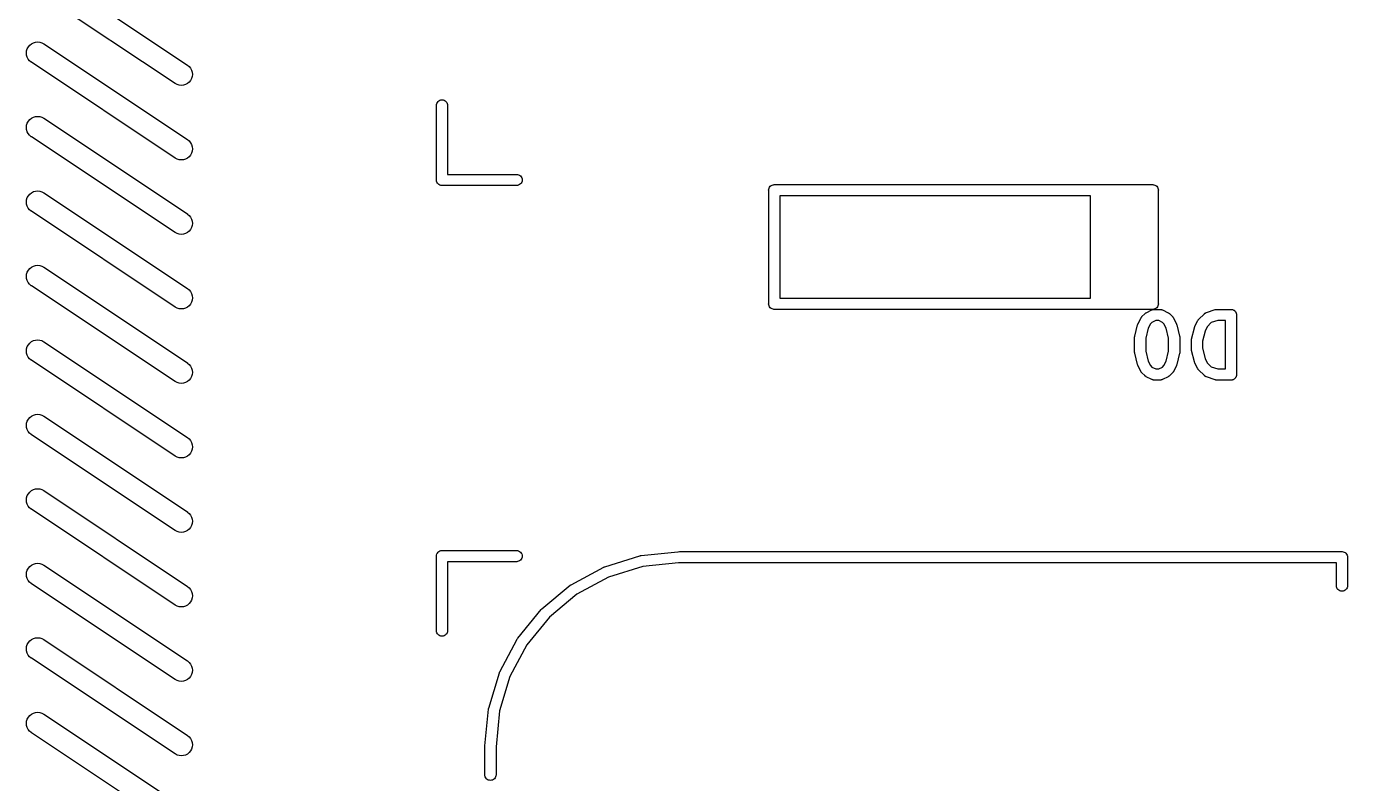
# Model space of a CAD drawing. Extents: x -13 to 127, y -89 to 15.
# Drawn here: x -12.58 to 5.16, y -15.1 to -4.94 of the extents above; entities that cross this region are included whole.
import ezdxf

# ---------------------------------------------------------------- set-up
doc = ezdxf.new("R2010")
doc.units = 0
doc.layers.add('BLACK', color=7, linetype='CONTINUOUS')

msp = doc.modelspace()

# ---------------------------------------------------------------- linework, layer by layer
at = {"layer": 'BLACK', "linetype": 'CONTINUOUS'}
for p, q in [((-12.3451, -4.17091), (-10.4165, -5.45662)), ((-10.5829, -5.70624), (-12.5115, -4.42052)), ((-12.5783, -5.29443), (-12.5752, -5.26532)), ((-12.5757, -5.32359), (-12.5783, -5.29443)), ((-12.5752, -5.26532), (-12.5665, -5.23737)), ((-12.5665, -5.23737), (-12.5525, -5.21164)), ((-12.5525, -5.21164), (-12.5338, -5.18911)), ((-12.5338, -5.18911), (-12.5111, -5.17065)), ((-12.5111, -5.17065), (-12.4852, -5.15694)), ((-12.4852, -5.15694), (-12.4572, -5.14852)), ((-12.4572, -5.14852), (-12.428, -5.14571)), ((-12.428, -5.14571), (-12.3989, -5.14862)), ((-12.3989, -5.14862), (-12.3709, -5.15712)), ((-12.3709, -5.15712), (-12.3451, -5.17091)), ((-12.3451, -5.17091), (-10.4165, -6.45662)), ((-12.5675, -5.35169), (-12.5757, -5.32359)), ((-12.5539, -5.37765), (-12.5675, -5.35169)), ((-12.5356, -5.40049), (-12.5539, -5.37765)), ((-12.5132, -5.41935), (-12.5356, -5.40049)), ((-12.5115, -5.42052), (-12.5132, -5.41935)), ((-10.5829, -6.70624), (-12.5115, -5.42052)), ((-10.4165, -5.45662), (-10.4148, -5.45779)), ((-10.4148, -5.45779), (-10.3924, -5.47665)), ((-10.3924, -5.47665), (-10.3741, -5.49949)), ((-10.3755, -5.6655), (-10.3942, -5.68803)), ((-10.3615, -5.63977), (-10.3755, -5.6655)), ((-10.3741, -5.49949), (-10.3605, -5.52546)), ((-10.3528, -5.61182), (-10.3615, -5.63977)), ((-10.3605, -5.52546), (-10.3523, -5.55355)), ((-10.3497, -5.58271), (-10.3528, -5.61182)), ((-10.3523, -5.55355), (-10.3497, -5.58271)), ((-10.5571, -5.72002), (-10.5829, -5.70624)), ((-10.5291, -5.72853), (-10.5571, -5.72002)), ((-10.4999, -5.73143), (-10.5291, -5.72853)), ((-10.4708, -5.72862), (-10.4999, -5.73143)), ((-10.4428, -5.7202), (-10.4708, -5.72862)), ((-10.4169, -5.7065), (-10.4428, -5.7202)), ((-10.3942, -5.68803), (-10.4169, -5.7065)), ((-7.075, -5.99632), (-7.07391, -5.9853)), ((-7.075, -6.99632), (-7.075, -5.99632)), ((-7.07391, -5.9853), (-7.06962, -5.97116)), ((-7.06962, -5.97116), (-7.06266, -5.95813)), ((-7.06266, -5.95813), (-7.05329, -5.94671)), ((-7.05329, -5.94671), (-7.04187, -5.93734)), ((-7.04187, -5.93734), (-7.02884, -5.93037)), ((-7.02884, -5.93037), (-7.0147, -5.92609)), ((-7.0147, -5.92609), (-7, -5.92464)), ((-7, -5.92464), (-6.9853, -5.92609)), ((-6.9853, -5.92609), (-6.97116, -5.93037)), ((-6.97116, -5.93037), (-6.95813, -5.93734)), ((-6.95813, -5.93734), (-6.94671, -5.94671)), ((-6.94671, -5.94671), (-6.93734, -5.95813)), ((-6.93734, -5.95813), (-6.93037, -5.97116)), ((-6.93037, -5.97116), (-6.92609, -5.9853)), ((-6.92609, -5.9853), (-6.925, -5.99632)), ((-6.925, -5.99632), (-6.925, -6.925)), ((-12.5525, -6.21164), (-12.5338, -6.18911)), ((-12.5338, -6.18911), (-12.5111, -6.17065)), ((-12.5111, -6.17065), (-12.4852, -6.15694)), ((-12.4852, -6.15694), (-12.4572, -6.14852)), ((-12.4572, -6.14852), (-12.428, -6.14571)), ((-12.428, -6.14571), (-12.3989, -6.14862)), ((-12.3989, -6.14862), (-12.3709, -6.15712)), ((-12.3709, -6.15712), (-12.3451, -6.17091)), ((-12.3451, -6.17091), (-10.4165, -7.45662)), ((-12.5783, -6.29443), (-12.5752, -6.26532)), ((-12.5757, -6.32359), (-12.5783, -6.29443)), ((-12.5675, -6.35169), (-12.5757, -6.32359)), ((-12.5752, -6.26532), (-12.5665, -6.23737)), ((-12.5539, -6.37765), (-12.5675, -6.35169)), ((-12.5665, -6.23737), (-12.5525, -6.21164)), ((-12.5356, -6.40049), (-12.5539, -6.37765)), ((-12.5132, -6.41935), (-12.5356, -6.40049)), ((-12.5115, -6.42052), (-12.5132, -6.41935)), ((-10.5829, -7.70624), (-12.5115, -6.42052)), ((-10.4165, -6.45662), (-10.4148, -6.45779)), ((-10.4148, -6.45779), (-10.3924, -6.47665)), ((-10.3924, -6.47665), (-10.3741, -6.49949)), ((-10.3741, -6.49949), (-10.3605, -6.52546)), ((-10.3605, -6.52546), (-10.3523, -6.55355)), ((-10.3523, -6.55355), (-10.3497, -6.58271)), ((-10.5571, -6.72002), (-10.5829, -6.70624)), ((-10.5291, -6.72853), (-10.5571, -6.72002)), ((-10.4999, -6.73143), (-10.5291, -6.72853)), ((-10.4708, -6.72862), (-10.4999, -6.73143)), ((-10.4428, -6.7202), (-10.4708, -6.72862)), ((-10.4169, -6.7065), (-10.4428, -6.7202)), ((-10.3942, -6.68803), (-10.4169, -6.7065)), ((-10.3755, -6.6655), (-10.3942, -6.68803)), ((-10.3615, -6.63977), (-10.3755, -6.6655)), ((-10.3528, -6.61182), (-10.3615, -6.63977)), ((-10.3497, -6.58271), (-10.3528, -6.61182)), ((-7.07536, -7), (-7.075, -6.99632)), ((-7.07391, -7.0147), (-7.07536, -7)), ((-7.06962, -7.02884), (-7.07391, -7.0147)), ((-7.06266, -7.04187), (-7.06962, -7.02884)), ((-7.05802, -7.04753), (-7.06266, -7.04187)), ((-7.05329, -7.05329), (-7.05802, -7.04753)), ((-7.04187, -7.06266), (-7.05329, -7.05329)), ((-7.02884, -7.06962), (-7.04187, -7.06266)), ((-7.0147, -7.07391), (-7.02884, -7.06962)), ((-7, -7.07536), (-7.0147, -7.07391)), ((-6.99632, -7.075), (-7, -7.07536)), ((-5.99632, -7.075), (-6.99632, -7.075)), ((-6.925, -6.925), (-5.99632, -6.925)), ((-5.99632, -6.925), (-5.9853, -6.92609)), ((-5.9853, -7.07391), (-5.99632, -7.075)), ((-5.9853, -6.92609), (-5.97116, -6.93037)), ((-5.97116, -7.06962), (-5.9853, -7.07391)), ((-5.97116, -6.93037), (-5.95813, -6.93734)), ((-5.95813, -7.06266), (-5.97116, -7.06962)), ((-5.95813, -6.93734), (-5.94671, -6.94671)), ((-5.94671, -7.05329), (-5.95813, -7.06266)), ((-5.94671, -6.94671), (-5.93734, -6.95813)), ((-5.93734, -7.04187), (-5.94671, -7.05329)), ((-5.93734, -6.95813), (-5.93037, -6.97116)), ((-5.93037, -7.02884), (-5.93734, -7.04187)), ((-5.93037, -6.97116), (-5.92609, -6.9853)), ((-5.92609, -7.0147), (-5.93037, -7.02884)), ((-5.92609, -6.9853), (-5.92464, -7)), ((-5.92464, -7), (-5.92609, -7.0147)), ((-2.60266, -7.09613), (-2.59329, -7.08471)), ((-2.59329, -7.08471), (-2.58187, -7.07534)), ((-2.58187, -7.07534), (-2.56884, -7.06837)), ((-2.56884, -7.06837), (-2.5547, -7.06409)), ((-2.5547, -7.06409), (-2.55198, -7.06382)), ((-2.55198, -7.06382), (-2.54, -7.06264)), ((-2.54, -7.06264), (-2.53632, -7.063)), ((-2.53632, -7.063), (1.77432, -7.063)), ((1.77432, -7.063), (1.778, -7.06264)), ((1.778, -7.06264), (1.78167, -7.063)), ((1.78167, -7.063), (1.90132, -7.063)), ((1.90132, -7.063), (1.905, -7.06264)), ((1.905, -7.06264), (1.90867, -7.063)), ((1.90867, -7.063), (2.02832, -7.063)), ((2.02832, -7.063), (2.032, -7.06264)), ((2.032, -7.06264), (2.03567, -7.063)), ((2.03567, -7.063), (2.15532, -7.063)), ((2.15532, -7.063), (2.159, -7.06264)), ((2.159, -7.06264), (2.16267, -7.063)), ((2.16267, -7.063), (2.28232, -7.063)), ((2.28232, -7.063), (2.286, -7.06264)), ((2.286, -7.06264), (2.28967, -7.063)), ((2.28967, -7.063), (2.40932, -7.063)), ((2.40932, -7.063), (2.413, -7.06264)), ((2.413, -7.06264), (2.41667, -7.063)), ((2.41667, -7.063), (2.53632, -7.063)), ((2.53632, -7.063), (2.54, -7.06264)), ((2.54, -7.06264), (2.55198, -7.06382)), ((2.55198, -7.06382), (2.5547, -7.06409)), ((2.5547, -7.06409), (2.56884, -7.06837)), ((2.56884, -7.06837), (2.58187, -7.07534)), ((2.58187, -7.07534), (2.59329, -7.08471)), ((2.59329, -7.08471), (2.60266, -7.09613)), ((-12.5783, -7.29443), (-12.5752, -7.26532)), ((-12.5752, -7.26532), (-12.5665, -7.23737)), ((-12.5665, -7.23737), (-12.5525, -7.21164)), ((-12.5525, -7.21164), (-12.5338, -7.18911)), ((-12.5338, -7.18911), (-12.5111, -7.17065)), ((-12.5111, -7.17065), (-12.4852, -7.15694)), ((-12.4852, -7.15694), (-12.4572, -7.14852)), ((-12.4572, -7.14852), (-12.428, -7.14571)), ((-12.428, -7.14571), (-12.3989, -7.14862)), ((-12.3989, -7.14862), (-12.3709, -7.15712)), ((-12.3709, -7.15712), (-12.3451, -7.17091)), ((-12.3451, -7.17091), (-10.4165, -8.45662)), ((-2.61536, -7.138), (-2.61391, -7.1233)), ((-2.615, -7.14168), (-2.61536, -7.138)), ((-2.615, -8.65831), (-2.615, -7.14168)), ((-2.61391, -7.1233), (-2.60962, -7.10916)), ((-2.60962, -7.10916), (-2.60266, -7.09613)), ((-2.465, -7.213), (-2.465, -8.587)), ((1.703, -7.213), (-2.465, -7.213)), ((1.703, -8.587), (1.703, -7.213)), ((2.60266, -7.09613), (2.60962, -7.10916)), ((2.60962, -7.10916), (2.61391, -7.1233)), ((2.61391, -7.1233), (2.61536, -7.138)), ((2.61536, -7.138), (2.615, -7.14168)), ((2.615, -7.14168), (2.615, -8.65832)), ((-12.5757, -7.32359), (-12.5783, -7.29443)), ((-12.5675, -7.35169), (-12.5757, -7.32359)), ((-12.5539, -7.37765), (-12.5675, -7.35169)), ((-12.5356, -7.40049), (-12.5539, -7.37765)), ((-12.5132, -7.41935), (-12.5356, -7.40049)), ((-12.5115, -7.42052), (-12.5132, -7.41935)), ((-10.5829, -8.70624), (-12.5115, -7.42052)), ((-10.4165, -7.45662), (-10.4148, -7.45779)), ((-10.4148, -7.45779), (-10.3924, -7.47665)), ((-10.3924, -7.47665), (-10.3741, -7.49949)), ((-10.3741, -7.49949), (-10.3605, -7.52546)), ((-10.3528, -7.61182), (-10.3615, -7.63977)), ((-10.3605, -7.52546), (-10.3523, -7.55355)), ((-10.3497, -7.58271), (-10.3528, -7.61182)), ((-10.3523, -7.55355), (-10.3497, -7.58271)), ((-10.5571, -7.72002), (-10.5829, -7.70624)), ((-10.5291, -7.72853), (-10.5571, -7.72002)), ((-10.4999, -7.73143), (-10.5291, -7.72853)), ((-10.4708, -7.72862), (-10.4999, -7.73143)), ((-10.4428, -7.7202), (-10.4708, -7.72862)), ((-10.4169, -7.7065), (-10.4428, -7.7202)), ((-10.3942, -7.68803), (-10.4169, -7.7065)), ((-10.3755, -7.6655), (-10.3942, -7.68803)), ((-10.3615, -7.63977), (-10.3755, -7.6655)), ((-12.5111, -8.17065), (-12.4852, -8.15694)), ((-12.4852, -8.15694), (-12.4572, -8.14852)), ((-12.4572, -8.14852), (-12.428, -8.14571)), ((-12.428, -8.14571), (-12.3989, -8.14862)), ((-12.3989, -8.14862), (-12.3709, -8.15712)), ((-12.3709, -8.15712), (-12.3451, -8.17091)), ((-12.5783, -8.29443), (-12.5752, -8.26532)), ((-12.5757, -8.32359), (-12.5783, -8.29443)), ((-12.5675, -8.35169), (-12.5757, -8.32359)), ((-12.5752, -8.26532), (-12.5665, -8.23737)), ((-12.5665, -8.23737), (-12.5525, -8.21164)), ((-12.5525, -8.21164), (-12.5338, -8.18911)), ((-12.5338, -8.18911), (-12.5111, -8.17065)), ((-12.3451, -8.17091), (-10.4165, -9.45662)), ((-12.5539, -8.37765), (-12.5675, -8.35169)), ((-12.5356, -8.40049), (-12.5539, -8.37765)), ((-12.5132, -8.41935), (-12.5356, -8.40049)), ((-12.5115, -8.42052), (-12.5132, -8.41935)), ((-10.5829, -9.70624), (-12.5115, -8.42052)), ((-10.4165, -8.45662), (-10.4148, -8.45779)), ((-10.4148, -8.45779), (-10.3924, -8.47665)), ((-10.3924, -8.47665), (-10.3741, -8.49949)), ((-10.3741, -8.49949), (-10.3605, -8.52546)), ((-10.3942, -8.68803), (-10.4169, -8.7065)), ((-10.3755, -8.6655), (-10.3942, -8.68803)), ((-10.3615, -8.63977), (-10.3755, -8.6655)), ((-10.3528, -8.61182), (-10.3615, -8.63977)), ((-10.3605, -8.52546), (-10.3523, -8.55355)), ((-10.3497, -8.58271), (-10.3528, -8.61182)), ((-10.3523, -8.55355), (-10.3497, -8.58271)), ((-2.61536, -8.662), (-2.615, -8.65831)), ((-2.61391, -8.6767), (-2.61536, -8.662)), ((-2.60962, -8.69084), (-2.61391, -8.6767)), ((-2.465, -8.587), (1.703, -8.587)), ((2.61391, -8.6767), (2.60962, -8.69084)), ((2.61536, -8.662), (2.61391, -8.6767)), ((2.615, -8.65832), (2.61536, -8.662)), ((-10.5571, -8.72002), (-10.5829, -8.70624)), ((-10.5291, -8.72853), (-10.5571, -8.72002)), ((-10.4999, -8.73143), (-10.5291, -8.72853)), ((-10.4708, -8.72862), (-10.4999, -8.73143)), ((-10.4428, -8.7202), (-10.4708, -8.72862)), ((-10.4169, -8.7065), (-10.4428, -8.7202)), ((-2.60266, -8.70387), (-2.60962, -8.69084)), ((-2.59329, -8.71529), (-2.60266, -8.70387)), ((-2.58187, -8.72466), (-2.59329, -8.71529)), ((-2.56884, -8.73162), (-2.58187, -8.72466)), ((-2.5547, -8.73591), (-2.56884, -8.73162)), ((-2.54588, -8.73678), (-2.5547, -8.73591)), ((-2.54463, -8.73691), (-2.54588, -8.73678)), ((-2.54367, -8.737), (-2.54463, -8.73691)), ((-2.54, -8.73736), (-2.54367, -8.737)), ((-2.53632, -8.737), (-2.54, -8.73736)), ((1.77432, -8.737), (-2.53632, -8.737)), ((1.778, -8.73736), (1.77432, -8.737)), ((1.78167, -8.737), (1.778, -8.73736)), ((1.90132, -8.737), (1.78167, -8.737)), ((1.905, -8.73736), (1.90132, -8.737)), ((1.90867, -8.737), (1.905, -8.73736)), ((2.02832, -8.737), (1.90867, -8.737)), ((2.032, -8.73736), (2.02832, -8.737)), ((2.03567, -8.737), (2.032, -8.73736)), ((2.15532, -8.737), (2.03567, -8.737)), ((2.159, -8.73736), (2.15532, -8.737)), ((2.16267, -8.737), (2.159, -8.73736)), ((2.28232, -8.737), (2.16267, -8.737)), ((2.286, -8.73736), (2.28232, -8.737)), ((2.28967, -8.737), (2.286, -8.73736)), ((2.40932, -8.737), (2.28967, -8.737)), ((2.34244, -8.93074), (2.38054, -8.85455)), ((2.38054, -8.85455), (2.38101, -8.85362)), ((2.38101, -8.85362), (2.3833, -8.85009)), ((2.3833, -8.85009), (2.38529, -8.84637)), ((2.38529, -8.84637), (2.38728, -8.84396)), ((2.38728, -8.84396), (2.38898, -8.84134)), ((2.38898, -8.84134), (2.39191, -8.83832)), ((2.39191, -8.83832), (2.39459, -8.83506)), ((2.39459, -8.83506), (2.43268, -8.79697)), ((2.413, -8.73736), (2.40932, -8.737)), ((2.41667, -8.737), (2.413, -8.73736)), ((2.53632, -8.737), (2.41667, -8.737)), ((2.43268, -8.79697), (2.43343, -8.79623)), ((2.43343, -8.79623), (2.43672, -8.7936)), ((2.43672, -8.7936), (2.43978, -8.79071)), ((2.43978, -8.79071), (2.44243, -8.78905)), ((2.44243, -8.78905), (2.44487, -8.7871)), ((2.44487, -8.7871), (2.4486, -8.78516)), ((2.4486, -8.78516), (2.45217, -8.78292)), ((2.45217, -8.78292), (2.52836, -8.74482)), ((2.52836, -8.74482), (2.5293, -8.74436)), ((2.5293, -8.74436), (2.53137, -8.7436)), ((2.53137, -8.7436), (2.53332, -8.74256)), ((2.53332, -8.74256), (2.53824, -8.74108)), ((2.54, -8.73736), (2.53632, -8.737)), ((2.53824, -8.74108), (2.54304, -8.73931)), ((2.54367, -8.737), (2.54, -8.73736)), ((2.54304, -8.73931), (2.54522, -8.73897)), ((2.54463, -8.73691), (2.54367, -8.737)), ((2.54588, -8.73678), (2.54463, -8.73691)), ((2.54522, -8.73897), (2.54734, -8.73833)), ((2.5547, -8.73591), (2.54588, -8.73678)), ((2.54734, -8.73833), (2.55245, -8.73783)), ((2.55245, -8.73783), (2.5575, -8.73703)), ((2.56884, -8.73162), (2.5547, -8.73591)), ((2.5575, -8.73703), (2.5597, -8.73712)), ((2.5597, -8.73712), (2.5619, -8.7369)), ((2.5619, -8.7369), (2.63809, -8.7369)), ((2.58187, -8.72466), (2.56884, -8.73162)), ((2.59329, -8.71529), (2.58187, -8.72466)), ((2.60266, -8.70387), (2.59329, -8.71529)), ((2.60962, -8.69084), (2.60266, -8.70387)), ((2.63809, -8.7369), (2.63914, -8.73691)), ((2.63914, -8.73691), (2.64134, -8.73716)), ((2.64134, -8.73716), (2.64354, -8.7371)), ((2.64354, -8.7371), (2.6486, -8.73797)), ((2.6486, -8.73797), (2.65369, -8.73854)), ((2.65369, -8.73854), (2.65579, -8.73921)), ((2.65579, -8.73921), (2.65797, -8.73958)), ((2.65797, -8.73958), (2.66277, -8.74142)), ((2.66277, -8.74142), (2.66764, -8.74297)), ((2.66764, -8.74297), (2.66957, -8.74403)), ((2.66957, -8.74403), (2.67164, -8.74482)), ((2.67164, -8.74482), (2.74783, -8.78292)), ((2.74783, -8.78292), (2.74876, -8.78339)), ((2.74876, -8.78339), (2.75229, -8.78568)), ((2.75229, -8.78568), (2.75601, -8.78768)), ((2.75601, -8.78768), (2.75842, -8.78966)), ((2.75842, -8.78966), (2.76104, -8.79136)), ((2.76104, -8.79136), (2.76406, -8.79429)), ((2.76406, -8.79429), (2.76732, -8.79697)), ((2.76732, -8.79697), (2.80541, -8.83506)), ((2.80541, -8.83506), (2.80615, -8.83581)), ((2.80615, -8.83581), (2.80878, -8.8391)), ((2.80878, -8.8391), (2.81167, -8.84216)), ((2.81167, -8.84216), (2.81333, -8.84481)), ((2.81333, -8.84481), (2.81528, -8.84725)), ((2.81528, -8.84725), (2.81722, -8.85098)), ((2.81722, -8.85098), (2.81946, -8.85455)), ((2.81946, -8.85455), (2.85756, -8.93074)), ((3.15649, -8.87316), (3.23268, -8.79697)), ((3.23268, -8.79697), (3.23343, -8.79623)), ((3.23343, -8.79623), (3.23515, -8.79485)), ((3.23515, -8.79485), (3.23667, -8.79326)), ((3.23667, -8.79326), (3.24086, -8.7903)), ((3.24086, -8.7903), (3.24487, -8.7871)), ((3.24487, -8.7871), (3.24682, -8.78608)), ((3.24682, -8.78608), (3.24863, -8.78481)), ((3.24863, -8.78481), (3.25331, -8.78272)), ((3.25331, -8.78272), (3.25786, -8.78036)), ((3.25786, -8.78036), (3.25998, -8.77975)), ((3.25998, -8.77975), (3.262, -8.77885)), ((3.262, -8.77885), (3.37628, -8.74075)), ((3.37628, -8.74075), (3.37728, -8.74043)), ((3.37728, -8.74043), (3.3814, -8.73955)), ((3.3814, -8.73955), (3.38543, -8.73833)), ((3.38543, -8.73833), (3.38854, -8.73803)), ((3.38854, -8.73803), (3.39159, -8.73738)), ((3.39159, -8.73738), (3.3958, -8.73731)), ((3.3958, -8.73731), (3.4, -8.7369)), ((3.4, -8.7369), (3.59048, -8.7369)), ((3.59048, -8.7369), (3.59098, -8.73691)), ((3.59098, -8.73691), (3.591, -8.73691)), ((3.591, -8.73691), (3.59101, -8.73691)), ((3.59101, -8.73691), (3.59152, -8.73691)), ((3.59152, -8.73691), (3.59857, -8.7377)), ((3.59857, -8.7377), (3.60556, -8.73844)), ((3.60556, -8.73844), (3.60581, -8.73851)), ((3.60581, -8.73851), (3.60607, -8.73854)), ((3.60607, -8.73854), (3.61276, -8.74067)), ((3.61276, -8.74067), (3.61954, -8.74276)), ((3.61954, -8.74276), (3.61977, -8.74289)), ((3.61977, -8.74289), (3.62002, -8.74297)), ((3.62002, -8.74297), (3.62623, -8.74638)), ((3.62623, -8.74638), (3.63241, -8.74973)), ((3.63241, -8.74973), (3.63261, -8.74989)), ((3.63261, -8.74989), (3.63285, -8.75002)), ((3.63285, -8.75002), (3.63827, -8.75457)), ((3.63827, -8.75457), (3.64369, -8.75906)), ((3.64369, -8.75906), (3.64386, -8.75926)), ((3.64386, -8.75926), (3.64406, -8.75943)), ((3.64406, -8.75943), (3.64845, -8.76489)), ((3.64845, -8.76489), (3.65294, -8.7704)), ((3.65294, -8.7704), (3.65307, -8.77063)), ((3.65307, -8.77063), (3.65323, -8.77084)), ((3.65323, -8.77084), (3.6565, -8.77708)), ((3.6565, -8.77708), (3.65982, -8.78332)), ((3.65982, -8.78332), (3.65989, -8.78358)), ((3.65989, -8.78358), (3.66002, -8.78381)), ((3.66002, -8.78381), (3.66201, -8.79059)), ((3.66201, -8.79059), (3.66405, -8.79734)), ((3.66405, -8.79734), (3.66407, -8.7976)), ((3.66407, -8.7976), (3.66415, -8.79785)), ((3.66415, -8.79785), (3.66479, -8.80487)), ((3.66479, -8.80487), (3.66548, -8.8119)), ((3.66548, -8.8119), (3.66548, -9.6119)), ((2.29867, -9.09848), (2.33676, -8.94609)), ((2.33676, -8.94609), (2.33702, -8.94508)), ((2.33702, -8.94508), (2.33714, -8.94476)), ((2.33714, -8.94476), (2.3372, -8.94441)), ((2.3372, -8.94441), (2.33971, -8.93786)), ((2.33971, -8.93786), (2.34213, -8.93136)), ((2.34213, -8.93136), (2.34232, -8.93107)), ((2.34232, -8.93107), (2.34244, -8.93074)), ((2.48029, -8.99046), (2.44643, -9.1259)), ((2.50926, -8.93252), (2.48029, -8.99046)), ((2.53014, -8.91164), (2.50926, -8.93252)), ((2.57961, -8.8869), (2.53014, -8.91164)), ((2.62039, -8.8869), (2.57961, -8.8869)), ((2.66986, -8.91164), (2.62039, -8.8869)), ((2.69074, -8.93252), (2.66986, -8.91164)), ((2.71971, -8.99046), (2.69074, -8.93252)), ((2.75357, -9.1259), (2.71971, -8.99046)), ((2.85756, -8.93074), (2.85802, -8.93168)), ((2.85802, -8.93168), (2.85814, -8.93201)), ((2.85814, -8.93201), (2.85832, -8.93231)), ((2.85832, -8.93231), (2.86068, -8.93893)), ((2.86068, -8.93893), (2.86306, -8.94542)), ((2.86306, -8.94542), (2.86312, -8.94576)), ((2.86312, -8.94576), (2.86324, -8.94609)), ((2.86324, -8.94609), (2.90133, -9.09848)), ((3.06057, -9.13657), (3.09867, -8.98419)), ((3.09867, -8.98419), (3.09893, -8.98318)), ((3.09893, -8.98318), (3.09905, -8.98285)), ((3.09905, -8.98285), (3.09911, -8.98251)), ((3.09911, -8.98251), (3.10161, -8.97599)), ((3.10161, -8.97599), (3.10404, -8.96946)), ((3.10404, -8.96946), (3.10422, -8.96916)), ((3.10422, -8.96916), (3.10435, -8.96884)), ((3.10435, -8.96884), (3.14244, -8.89265)), ((3.14244, -8.89265), (3.14291, -8.89172)), ((3.14291, -8.89172), (3.14521, -8.88818)), ((3.14521, -8.88818), (3.1472, -8.88447)), ((3.1472, -8.88447), (3.14918, -8.88205)), ((3.14918, -8.88205), (3.15088, -8.87943)), ((3.15088, -8.87943), (3.15381, -8.87641)), ((3.15381, -8.87641), (3.15649, -8.87316)), ((3.24219, -9.02856), (3.20833, -9.16399)), ((3.27116, -8.97062), (3.24219, -9.02856)), ((3.32623, -8.91555), (3.27116, -8.97062)), ((3.41217, -8.8869), (3.32623, -8.91555)), ((3.51548, -8.8869), (3.41217, -8.8869)), ((3.51548, -9.5369), (3.51548, -8.8869)), ((-12.5665, -9.23737), (-12.5525, -9.21164)), ((-12.5525, -9.21164), (-12.5338, -9.18911)), ((-12.5338, -9.18911), (-12.5111, -9.17065)), ((-12.5111, -9.17065), (-12.4852, -9.15694)), ((-12.4852, -9.15694), (-12.4572, -9.14852)), ((-12.4572, -9.14852), (-12.428, -9.14571)), ((-12.428, -9.14571), (-12.3989, -9.14862)), ((-12.3989, -9.14862), (-12.3709, -9.15712)), ((-12.3709, -9.15712), (-12.3451, -9.17091)), ((-12.3451, -9.17091), (-10.4165, -10.4566)), ((2.29643, -9.11562), (2.29658, -9.11429)), ((2.29643, -9.11667), (2.29643, -9.11562)), ((2.29643, -9.30714), (2.29643, -9.11667)), ((2.29652, -9.11295), (2.2974, -9.10701)), ((2.29658, -9.11429), (2.29652, -9.11295)), ((2.2974, -9.10701), (2.29807, -9.10107)), ((2.29807, -9.10107), (2.29847, -9.0998)), ((2.29847, -9.0998), (2.29867, -9.09848)), ((2.44643, -9.1259), (2.44643, -9.29791)), ((2.75357, -9.29791), (2.75357, -9.1259)), ((2.90133, -9.09848), (2.90158, -9.09949)), ((2.90158, -9.09949), (2.90176, -9.10082)), ((2.90176, -9.10082), (2.90214, -9.1021)), ((2.90214, -9.1021), (2.90273, -9.10806)), ((2.90273, -9.10806), (2.90352, -9.114)), ((2.90352, -9.114), (2.90344, -9.11534)), ((2.90344, -9.11534), (2.90357, -9.11667)), ((2.90357, -9.11667), (2.90357, -9.30714)), ((3.05833, -9.15476), (3.05834, -9.15371)), ((3.05833, -9.26905), (3.05833, -9.15476)), ((3.05834, -9.15371), (3.05849, -9.15239)), ((3.05842, -9.15105), (3.05931, -9.14511)), ((3.05849, -9.15239), (3.05842, -9.15105)), ((3.05931, -9.14511), (3.05997, -9.13917)), ((3.05997, -9.13917), (3.06038, -9.1379)), ((3.06038, -9.1379), (3.06057, -9.13657)), ((3.20833, -9.16399), (3.20833, -9.25981)), ((-12.5783, -9.29443), (-12.5752, -9.26532)), ((-12.5757, -9.32359), (-12.5783, -9.29443)), ((-12.5675, -9.35169), (-12.5757, -9.32359)), ((-12.5752, -9.26532), (-12.5665, -9.23737)), ((-12.5539, -9.37765), (-12.5675, -9.35169)), ((-12.5356, -9.40049), (-12.5539, -9.37765)), ((2.29656, -9.30848), (2.29643, -9.30714)), ((2.29648, -9.30981), (2.29656, -9.30848)), ((2.29727, -9.31574), (2.29648, -9.30981)), ((2.29786, -9.32171), (2.29727, -9.31574)), ((2.29824, -9.32299), (2.29786, -9.32171)), ((2.29842, -9.32432), (2.29824, -9.32299)), ((2.29867, -9.32533), (2.29842, -9.32432)), ((2.33676, -9.47771), (2.29867, -9.32533)), ((2.44643, -9.29791), (2.48029, -9.43335)), ((2.71971, -9.43335), (2.75357, -9.29791)), ((2.90133, -9.32533), (2.86324, -9.47771)), ((2.90153, -9.32401), (2.90133, -9.32533)), ((2.90193, -9.32273), (2.90153, -9.32401)), ((2.9026, -9.31679), (2.90193, -9.32273)), ((2.90348, -9.31085), (2.9026, -9.31679)), ((2.90356, -9.30819), (2.90341, -9.30951)), ((2.90341, -9.30951), (2.90348, -9.31085)), ((2.90357, -9.30714), (2.90356, -9.30819)), ((3.05846, -9.27038), (3.05833, -9.26905)), ((3.05838, -9.27171), (3.05846, -9.27038)), ((3.05917, -9.27764), (3.05838, -9.27171)), ((3.05976, -9.28361), (3.05917, -9.27764)), ((3.06015, -9.28489), (3.05976, -9.28361)), ((3.06032, -9.28622), (3.06015, -9.28489)), ((3.06057, -9.28724), (3.06032, -9.28622)), ((3.09867, -9.43962), (3.06057, -9.28724)), ((3.20833, -9.25981), (3.24219, -9.39525)), ((3.24219, -9.39525), (3.27116, -9.45319)), ((-12.5132, -9.41935), (-12.5356, -9.40049)), ((-12.5115, -9.42052), (-12.5132, -9.41935)), ((-10.5829, -10.7062), (-12.5115, -9.42052)), ((-10.4165, -9.45662), (-10.4148, -9.45779)), ((-10.4148, -9.45779), (-10.3924, -9.47665)), ((-10.3924, -9.47665), (-10.3741, -9.49949)), ((-10.3741, -9.49949), (-10.3605, -9.52546)), ((-10.3605, -9.52546), (-10.3523, -9.55355)), ((-10.3523, -9.55355), (-10.3497, -9.58271)), ((2.33688, -9.47804), (2.33676, -9.47771)), ((2.33693, -9.47838), (2.33688, -9.47804)), ((2.33933, -9.48491), (2.33693, -9.47838)), ((2.34168, -9.4915), (2.33933, -9.48491)), ((2.34186, -9.4918), (2.34168, -9.4915)), ((2.34198, -9.49212), (2.34186, -9.4918)), ((2.34244, -9.49306), (2.34198, -9.49212)), ((2.38054, -9.56926), (2.34244, -9.49306)), ((2.38278, -9.57282), (2.38054, -9.56926)), ((2.38472, -9.57656), (2.38278, -9.57282)), ((2.48029, -9.43335), (2.50926, -9.49129)), ((2.50926, -9.49129), (2.53014, -9.51217)), ((2.53014, -9.51217), (2.57961, -9.5369)), ((2.57961, -9.5369), (2.62039, -9.5369)), ((2.62039, -9.5369), (2.66986, -9.51217)), ((2.66986, -9.51217), (2.69074, -9.49129)), ((2.69074, -9.49129), (2.71971, -9.43335)), ((2.81669, -9.57372), (2.8147, -9.57744)), ((2.81899, -9.57019), (2.81669, -9.57372)), ((2.81946, -9.56926), (2.81899, -9.57019)), ((2.85756, -9.49306), (2.81946, -9.56926)), ((2.85768, -9.49274), (2.85756, -9.49306)), ((2.85786, -9.49244), (2.85768, -9.49274)), ((2.86028, -9.48595), (2.85786, -9.49244)), ((2.8628, -9.4794), (2.86028, -9.48595)), ((2.86285, -9.47905), (2.8628, -9.4794)), ((2.86298, -9.47873), (2.86285, -9.47905)), ((2.86324, -9.47771), (2.86298, -9.47873)), ((3.09878, -9.43994), (3.09867, -9.43962)), ((3.09884, -9.44029), (3.09878, -9.43994)), ((3.10124, -9.44683), (3.09884, -9.44029)), ((3.10359, -9.45341), (3.10124, -9.44683)), ((3.10376, -9.4537), (3.10359, -9.45341)), ((3.10388, -9.45403), (3.10376, -9.4537)), ((3.10435, -9.45497), (3.10388, -9.45403)), ((3.14244, -9.53116), (3.10435, -9.45497)), ((3.14468, -9.53473), (3.14244, -9.53116)), ((3.14662, -9.53847), (3.14468, -9.53473)), ((3.14857, -9.54091), (3.14662, -9.53847)), ((3.15023, -9.54355), (3.14857, -9.54091)), ((3.15313, -9.54661), (3.15023, -9.54355)), ((3.15575, -9.54991), (3.15313, -9.54661)), ((3.15649, -9.55065), (3.15575, -9.54991)), ((3.23268, -9.62684), (3.15649, -9.55065)), ((3.27116, -9.45319), (3.32623, -9.50826)), ((3.32623, -9.50826), (3.41217, -9.5369)), ((3.41217, -9.5369), (3.51548, -9.5369)), ((-10.5571, -9.72002), (-10.5829, -9.70624)), ((-10.5291, -9.72853), (-10.5571, -9.72002)), ((-10.4999, -9.73143), (-10.5291, -9.72853)), ((-10.4708, -9.72862), (-10.4999, -9.73143)), ((-10.4428, -9.7202), (-10.4708, -9.72862)), ((-10.4169, -9.7065), (-10.4428, -9.7202)), ((-10.3942, -9.68803), (-10.4169, -9.7065)), ((-10.3755, -9.6655), (-10.3942, -9.68803)), ((-10.3615, -9.63977), (-10.3755, -9.6655)), ((-10.3528, -9.61182), (-10.3615, -9.63977)), ((-10.3497, -9.58271), (-10.3528, -9.61182)), ((2.38666, -9.579), (2.38472, -9.57656)), ((2.38833, -9.58165), (2.38666, -9.579)), ((2.39122, -9.58471), (2.38833, -9.58165)), ((2.39385, -9.588), (2.39122, -9.58471)), ((2.39459, -9.58875), (2.39385, -9.588)), ((2.43268, -9.62684), (2.39459, -9.58875)), ((2.43594, -9.62952), (2.43268, -9.62684)), ((2.43896, -9.63245), (2.43594, -9.62952)), ((2.44158, -9.63415), (2.43896, -9.63245)), ((2.44399, -9.63613), (2.44158, -9.63415)), ((2.4477, -9.63812), (2.44399, -9.63613)), ((2.45124, -9.64042), (2.4477, -9.63812)), ((2.45217, -9.64089), (2.45124, -9.64042)), ((2.52836, -9.67899), (2.45217, -9.64089)), ((2.53042, -9.67978), (2.52836, -9.67899)), ((2.53236, -9.68084), (2.53042, -9.67978)), ((2.53724, -9.68239), (2.53236, -9.68084)), ((2.54203, -9.68422), (2.53724, -9.68239)), ((2.54421, -9.6846), (2.54203, -9.68422)), ((2.54631, -9.68526), (2.54421, -9.6846)), ((2.5514, -9.68584), (2.54631, -9.68526)), ((2.55646, -9.68671), (2.5514, -9.68584)), ((2.55866, -9.68665), (2.55646, -9.68671)), ((2.56086, -9.6869), (2.55866, -9.68665)), ((2.5619, -9.6869), (2.56086, -9.6869)), ((2.63809, -9.6869), (2.5619, -9.6869)), ((2.64029, -9.68669), (2.63809, -9.6869)), ((2.6425, -9.68677), (2.64029, -9.68669)), ((2.64755, -9.68598), (2.6425, -9.68677)), ((2.65266, -9.68548), (2.64755, -9.68598)), ((2.65478, -9.68484), (2.65266, -9.68548)), ((2.65696, -9.68449), (2.65478, -9.68484)), ((2.66176, -9.68273), (2.65696, -9.68449)), ((2.66667, -9.68124), (2.66176, -9.68273)), ((2.66862, -9.68021), (2.66667, -9.68124)), ((2.6707, -9.67945), (2.66862, -9.68021)), ((2.67164, -9.67899), (2.6707, -9.67945)), ((2.74783, -9.64089), (2.67164, -9.67899)), ((2.75139, -9.63865), (2.74783, -9.64089)), ((2.75513, -9.63671), (2.75139, -9.63865)), ((2.75757, -9.63476), (2.75513, -9.63671)), ((2.76022, -9.6331), (2.75757, -9.63476)), ((2.76328, -9.63021), (2.76022, -9.6331)), ((2.76657, -9.62758), (2.76328, -9.63021)), ((2.76732, -9.62684), (2.76657, -9.62758)), ((2.80541, -9.58875), (2.76732, -9.62684)), ((2.80809, -9.58549), (2.80541, -9.58875)), ((2.81102, -9.58247), (2.80809, -9.58549)), ((2.81272, -9.57985), (2.81102, -9.58247)), ((2.8147, -9.57744), (2.81272, -9.57985)), ((3.23439, -9.62824), (3.23268, -9.62684)), ((3.23588, -9.62986), (3.23439, -9.62824)), ((3.24003, -9.63288), (3.23588, -9.62986)), ((3.24399, -9.63613), (3.24003, -9.63288)), ((3.24594, -9.63718), (3.24399, -9.63613)), ((3.24772, -9.63847), (3.24594, -9.63718)), ((3.25237, -9.64063), (3.24772, -9.63847)), ((3.25689, -9.64305), (3.25237, -9.64063)), ((3.259, -9.64369), (3.25689, -9.64305)), ((3.26101, -9.64462), (3.259, -9.64369)), ((3.262, -9.64496), (3.26101, -9.64462)), ((3.37628, -9.68305), (3.262, -9.64496)), ((3.38039, -9.68399), (3.37628, -9.68305)), ((3.38441, -9.68526), (3.38039, -9.68399)), ((3.38751, -9.68561), (3.38441, -9.68526)), ((3.39055, -9.68631), (3.38751, -9.68561)), ((3.39476, -9.68643), (3.39055, -9.68631)), ((3.39895, -9.6869), (3.39476, -9.68643)), ((3.4, -9.6869), (3.39895, -9.6869)), ((3.59048, -9.6869), (3.4, -9.6869)), ((3.59751, -9.68621), (3.59048, -9.6869)), ((3.60453, -9.68558), (3.59751, -9.68621)), ((3.60478, -9.6855), (3.60453, -9.68558)), ((3.60504, -9.68548), (3.60478, -9.6855)), ((3.61179, -9.68344), (3.60504, -9.68548)), ((3.61857, -9.68144), (3.61179, -9.68344)), ((3.6188, -9.68132), (3.61857, -9.68144)), ((3.61906, -9.68124), (3.6188, -9.68132)), ((3.6253, -9.67793), (3.61906, -9.68124)), ((3.63154, -9.67466), (3.6253, -9.67793)), ((3.63175, -9.6745), (3.63154, -9.67466)), ((3.63198, -9.67437), (3.63175, -9.6745)), ((3.63749, -9.66988), (3.63198, -9.67437)), ((3.64295, -9.66549), (3.63749, -9.66988)), ((3.64312, -9.66529), (3.64295, -9.66549)), ((3.64332, -9.66512), (3.64312, -9.66529)), ((3.64781, -9.6597), (3.64332, -9.66512)), ((3.65236, -9.65428), (3.64781, -9.6597)), ((3.65249, -9.65404), (3.65236, -9.65428)), ((3.65265, -9.65384), (3.65249, -9.65404)), ((3.656, -9.64766), (3.65265, -9.65384)), ((3.65941, -9.64145), (3.656, -9.64766)), ((3.65949, -9.6412), (3.65941, -9.64145)), ((3.65962, -9.64097), (3.65949, -9.6412)), ((3.66171, -9.63419), (3.65962, -9.64097)), ((3.66384, -9.6275), (3.66171, -9.63419)), ((3.66387, -9.62724), (3.66384, -9.6275)), ((3.66394, -9.62698), (3.66387, -9.62724)), ((3.66468, -9.62), (3.66394, -9.62698)), ((3.66547, -9.61295), (3.66468, -9.62)), ((3.66548, -9.6119), (3.66547, -9.61241)), ((3.66547, -9.61241), (3.66547, -9.61243)), ((3.66547, -9.61243), (3.66547, -9.61244)), ((3.66547, -9.61244), (3.66547, -9.61295)), ((-12.5783, -10.2944), (-12.5752, -10.2653)), ((-12.5752, -10.2653), (-12.5665, -10.2374)), ((-12.5665, -10.2374), (-12.5525, -10.2116)), ((-12.5525, -10.2116), (-12.5338, -10.1891)), ((-12.5338, -10.1891), (-12.5111, -10.1706)), ((-12.5111, -10.1706), (-12.4852, -10.1569)), ((-12.4852, -10.1569), (-12.4572, -10.1485)), ((-12.4572, -10.1485), (-12.428, -10.1457)), ((-12.428, -10.1457), (-12.3989, -10.1486)), ((-12.3989, -10.1486), (-12.3709, -10.1571)), ((-12.3709, -10.1571), (-12.3451, -10.1709)), ((-12.3451, -10.1709), (-10.4165, -11.4566)), ((-12.5757, -10.3236), (-12.5783, -10.2944)), ((-12.5675, -10.3517), (-12.5757, -10.3236)), ((-12.5539, -10.3777), (-12.5675, -10.3517)), ((-12.5356, -10.4005), (-12.5539, -10.3777)), ((-12.5132, -10.4193), (-12.5356, -10.4005)), ((-12.5115, -10.4205), (-12.5132, -10.4193)), ((-10.5829, -11.7062), (-12.5115, -10.4205)), ((-10.4165, -10.4566), (-10.4148, -10.4578)), ((-10.4148, -10.4578), (-10.3924, -10.4766)), ((-10.3924, -10.4766), (-10.3741, -10.4995)), ((-10.3615, -10.6398), (-10.3755, -10.6655)), ((-10.3741, -10.4995), (-10.3605, -10.5255)), ((-10.3528, -10.6118), (-10.3615, -10.6398)), ((-10.3605, -10.5255), (-10.3523, -10.5536)), ((-10.3497, -10.5827), (-10.3528, -10.6118)), ((-10.3523, -10.5536), (-10.3497, -10.5827)), ((-10.5571, -10.72), (-10.5829, -10.7062)), ((-10.5291, -10.7285), (-10.5571, -10.72)), ((-10.4999, -10.7314), (-10.5291, -10.7285)), ((-10.4708, -10.7286), (-10.4999, -10.7314)), ((-10.4428, -10.7202), (-10.4708, -10.7286)), ((-10.4169, -10.7065), (-10.4428, -10.7202)), ((-10.3942, -10.688), (-10.4169, -10.7065)), ((-10.3755, -10.6655), (-10.3942, -10.688)), ((-12.5338, -11.1891), (-12.5111, -11.1706)), ((-12.5111, -11.1706), (-12.4852, -11.1569)), ((-12.4852, -11.1569), (-12.4572, -11.1485)), ((-12.4572, -11.1485), (-12.428, -11.1457)), ((-12.428, -11.1457), (-12.3989, -11.1486)), ((-12.3989, -11.1486), (-12.3709, -11.1571)), ((-12.3709, -11.1571), (-12.3451, -11.1709)), ((-12.3451, -11.1709), (-10.4165, -12.4566)), ((-12.5783, -11.2944), (-12.5752, -11.2653)), ((-12.5757, -11.3236), (-12.5783, -11.2944)), ((-12.5675, -11.3517), (-12.5757, -11.3236)), ((-12.5752, -11.2653), (-12.5665, -11.2374)), ((-12.5665, -11.2374), (-12.5525, -11.2116)), ((-12.5525, -11.2116), (-12.5338, -11.1891)), ((-12.5539, -11.3777), (-12.5675, -11.3517)), ((-12.5356, -11.4005), (-12.5539, -11.3777)), ((-12.5132, -11.4193), (-12.5356, -11.4005)), ((-12.5115, -11.4205), (-12.5132, -11.4193)), ((-10.5829, -12.7062), (-12.5115, -11.4205)), ((-10.4165, -11.4566), (-10.4148, -11.4578)), ((-10.4148, -11.4578), (-10.3924, -11.4766)), ((-10.3924, -11.4766), (-10.3741, -11.4995)), ((-10.3741, -11.4995), (-10.3605, -11.5255)), ((-10.3605, -11.5255), (-10.3523, -11.5536)), ((-10.3942, -11.688), (-10.4169, -11.7065)), ((-10.3755, -11.6655), (-10.3942, -11.688)), ((-10.3615, -11.6398), (-10.3755, -11.6655)), ((-10.3528, -11.6118), (-10.3615, -11.6398)), ((-10.3497, -11.5827), (-10.3528, -11.6118)), ((-10.3523, -11.5536), (-10.3497, -11.5827)), ((-10.5571, -11.72), (-10.5829, -11.7062)), ((-10.5291, -11.7285), (-10.5571, -11.72)), ((-10.4999, -11.7314), (-10.5291, -11.7285)), ((-10.4708, -11.7286), (-10.4999, -11.7314)), ((-10.4428, -11.7202), (-10.4708, -11.7286)), ((-10.4169, -11.7065), (-10.4428, -11.7202)), ((-7.07536, -12.05), (-7.07391, -12.0353)), ((-7.075, -12.0537), (-7.07536, -12.05)), ((-7.075, -13.0537), (-7.075, -12.0537)), ((-7.07391, -12.0353), (-7.06962, -12.0212)), ((-7.06962, -12.0212), (-7.06266, -12.0081)), ((-7.06266, -12.0081), (-7.05329, -11.9967)), ((-7.05329, -11.9967), (-7.04187, -11.9873)), ((-7.04187, -11.9873), (-7.02884, -11.9804)), ((-7.02884, -11.9804), (-7.0147, -11.9761)), ((-7.0147, -11.9761), (-7.00588, -11.9752)), ((-7.00588, -11.9752), (-7, -11.9746)), ((-7, -11.9746), (-6.99632, -11.975)), ((-6.99632, -11.975), (-5.99632, -11.975)), ((-5.99632, -11.975), (-5.9853, -11.9761)), ((-5.9853, -11.9761), (-5.97116, -11.9804)), ((-5.97116, -11.9804), (-5.95813, -11.9873)), ((-5.95813, -11.9873), (-5.94671, -11.9967)), ((-5.94671, -11.9967), (-5.93734, -12.0081)), ((-5.93734, -12.0081), (-5.93037, -12.0212)), ((-5.93037, -12.0212), (-5.92609, -12.0353)), ((-5.92609, -12.0353), (-5.92464, -12.05)), ((-5.92464, -12.05), (-5.92609, -12.0647)), ((-4.81647, -12.1918), (-4.34292, -12.0452)), ((-4.34292, -12.0452), (-4.34291, -12.0452)), ((-4.34291, -12.0452), (-4.34191, -12.0449)), ((-4.34191, -12.0449), (-4.33524, -12.0437)), ((-4.33524, -12.0437), (-4.32858, -12.0423)), ((-4.32858, -12.0423), (-3.83557, -11.9905)), ((-3.83557, -11.9905), (-3.83453, -11.9904)), ((-3.83453, -11.9904), (-3.83125, -11.9904)), ((-3.83125, -11.9904), (-3.82799, -11.9901)), ((-3.82799, -11.9901), (-3.8138, -11.99)), ((-3.8138, -11.99), (-3.81367, -11.99)), ((-3.81367, -11.99), (5.07632, -11.99)), ((5.07632, -11.99), (5.08, -11.9896)), ((5.08, -11.9896), (5.08367, -11.99)), ((5.08367, -11.99), (5.0947, -11.9911)), ((5.0947, -11.9911), (5.10884, -11.9954)), ((5.10884, -11.9954), (5.12187, -12.0023)), ((5.12187, -12.0023), (5.13329, -12.0117)), ((5.13329, -12.0117), (5.14266, -12.0231)), ((5.14266, -12.0231), (5.14962, -12.0362)), ((5.14962, -12.0362), (5.15391, -12.0503)), ((5.15391, -12.0503), (5.15536, -12.065)), ((-12.5665, -12.2374), (-12.5525, -12.2116)), ((-12.5525, -12.2116), (-12.5338, -12.1891)), ((-12.5338, -12.1891), (-12.5111, -12.1706)), ((-12.5111, -12.1706), (-12.4852, -12.1569)), ((-12.4852, -12.1569), (-12.4572, -12.1485)), ((-12.4572, -12.1485), (-12.428, -12.1457)), ((-12.428, -12.1457), (-12.3989, -12.1486)), ((-12.3989, -12.1486), (-12.3709, -12.1571)), ((-12.3709, -12.1571), (-12.3451, -12.1709)), ((-12.3451, -12.1709), (-10.4165, -13.4566)), ((-5.99632, -12.125), (-6.925, -12.125)), ((-6.925, -12.125), (-6.925, -13.0537)), ((-5.9853, -12.1239), (-5.99632, -12.125)), ((-5.97116, -12.1196), (-5.9853, -12.1239)), ((-5.95813, -12.1127), (-5.97116, -12.1196)), ((-5.94671, -12.1033), (-5.95813, -12.1127)), ((-5.93734, -12.0919), (-5.94671, -12.1033)), ((-5.93037, -12.0788), (-5.93734, -12.0919)), ((-5.92609, -12.0647), (-5.93037, -12.0788)), ((-5.26602, -12.4333), (-4.82996, -12.1975)), ((-4.82996, -12.1975), (-4.82904, -12.197)), ((-4.82904, -12.197), (-4.82274, -12.1945)), ((-4.82274, -12.1945), (-4.81647, -12.1918)), ((-4.30558, -12.1907), (-4.76509, -12.3329)), ((-3.82368, -12.14), (-4.30558, -12.1907)), ((-3.80974, -12.14), (-3.82368, -12.14)), ((5.005, -12.14), (-3.80974, -12.14)), ((5.005, -12.4497), (5.005, -12.14)), ((5.15536, -12.065), (5.155, -12.0687)), ((5.155, -12.0687), (5.155, -12.4497)), ((-12.5783, -12.2944), (-12.5752, -12.2653)), ((-12.5757, -12.3236), (-12.5783, -12.2944)), ((-12.5675, -12.3517), (-12.5757, -12.3236)), ((-12.5752, -12.2653), (-12.5665, -12.2374)), ((-12.5539, -12.3777), (-12.5675, -12.3517)), ((-12.5356, -12.4005), (-12.5539, -12.3777)), ((-12.5132, -12.4193), (-12.5356, -12.4005)), ((-4.76509, -12.3329), (-5.18821, -12.5617)), ((-12.5115, -12.4205), (-12.5132, -12.4193)), ((-10.5829, -13.7062), (-12.5115, -12.4205)), ((-10.4165, -12.4566), (-10.4148, -12.4578)), ((-10.4148, -12.4578), (-10.3924, -12.4766)), ((-10.3924, -12.4766), (-10.3741, -12.4995)), ((-10.3741, -12.4995), (-10.3605, -12.5255)), ((-10.3605, -12.5255), (-10.3523, -12.5536)), ((-10.3497, -12.5827), (-10.3528, -12.6118)), ((-10.3523, -12.5536), (-10.3497, -12.5827)), ((-5.66012, -12.7574), (-5.27816, -12.4415)), ((-5.18821, -12.5617), (-5.55884, -12.8683)), ((-5.27816, -12.4415), (-5.27735, -12.4408)), ((-5.27735, -12.4408), (-5.27166, -12.4371)), ((-5.27166, -12.4371), (-5.26602, -12.4333)), ((5.00609, -12.4607), (5.005, -12.4497)), ((5.01037, -12.4748), (5.00609, -12.4607)), ((5.01734, -12.4879), (5.01037, -12.4748)), ((5.02671, -12.4993), (5.01734, -12.4879)), ((5.03813, -12.5087), (5.02671, -12.4993)), ((5.05116, -12.5156), (5.03813, -12.5087)), ((5.0653, -12.5199), (5.05116, -12.5156)), ((5.08, -12.5214), (5.0653, -12.5199)), ((5.0947, -12.5199), (5.08, -12.5214)), ((5.10884, -12.5156), (5.0947, -12.5199)), ((5.12187, -12.5087), (5.10884, -12.5156)), ((5.13329, -12.4993), (5.12187, -12.5087)), ((5.14266, -12.4879), (5.13329, -12.4993)), ((5.14962, -12.4748), (5.14266, -12.4879)), ((5.15391, -12.4607), (5.14962, -12.4748)), ((5.155, -12.4497), (5.15391, -12.4607)), ((-10.5571, -12.72), (-10.5829, -12.7062)), ((-10.5291, -12.7285), (-10.5571, -12.72)), ((-10.4999, -12.7314), (-10.5291, -12.7285)), ((-10.4708, -12.7286), (-10.4999, -12.7314)), ((-10.4428, -12.7202), (-10.4708, -12.7286)), ((-10.4169, -12.7065), (-10.4428, -12.7202)), ((-10.3942, -12.688), (-10.4169, -12.7065)), ((-10.3755, -12.6655), (-10.3942, -12.688)), ((-10.3615, -12.6398), (-10.3755, -12.6655)), ((-10.3528, -12.6118), (-10.3615, -12.6398)), ((-5.98374, -13.152), (-5.67043, -12.7678)), ((-5.67043, -12.7678), (-5.66976, -12.767)), ((-5.66976, -12.767), (-5.66494, -12.7623)), ((-5.66494, -12.7623), (-5.66012, -12.7574)), ((-5.55884, -12.8683), (-5.86285, -13.2411)), ((-7.07391, -13.0647), (-7.075, -13.0537)), ((-7.06962, -13.0788), (-7.07391, -13.0647)), ((-7.06266, -13.0919), (-7.06962, -13.0788)), ((-7.05329, -13.1033), (-7.06266, -13.0919)), ((-7.04187, -13.1127), (-7.05329, -13.1033)), ((-7.02884, -13.1196), (-7.04187, -13.1127)), ((-7.0147, -13.1239), (-7.02884, -13.1196)), ((-6.97116, -13.1196), (-6.9853, -13.1239)), ((-6.95813, -13.1127), (-6.97116, -13.1196)), ((-6.94671, -13.1033), (-6.95813, -13.1127)), ((-6.93734, -13.0919), (-6.94671, -13.1033)), ((-6.93037, -13.0788), (-6.93734, -13.0919)), ((-6.92609, -13.0647), (-6.93037, -13.0788)), ((-6.925, -13.0537), (-6.92609, -13.0647)), ((-12.5783, -13.2944), (-12.5752, -13.2653)), ((-12.5757, -13.3236), (-12.5783, -13.2944)), ((-12.5752, -13.2653), (-12.5665, -13.2374)), ((-12.5665, -13.2374), (-12.5525, -13.2116)), ((-12.5525, -13.2116), (-12.5338, -13.1891)), ((-12.5338, -13.1891), (-12.5111, -13.1706)), ((-12.5111, -13.1706), (-12.4852, -13.1569)), ((-12.4852, -13.1569), (-12.4572, -13.1485)), ((-12.4572, -13.1485), (-12.428, -13.1457)), ((-12.428, -13.1457), (-12.3989, -13.1486)), ((-12.3989, -13.1486), (-12.3709, -13.1571)), ((-12.3709, -13.1571), (-12.3451, -13.1709)), ((-12.3451, -13.1709), (-10.4165, -14.4566)), ((-7, -13.1254), (-7.0147, -13.1239)), ((-6.9853, -13.1239), (-7, -13.1254)), ((-6.22457, -13.6019), (-5.99184, -13.1642)), ((-5.86285, -13.2411), (-6.08867, -13.6658)), ((-5.99184, -13.1642), (-5.99134, -13.1633)), ((-5.99184, -13.1642), (-5.99184, -13.1642)), ((-5.99184, -13.1642), (-5.99184, -13.1642)), ((-5.99134, -13.1633), (-5.9875, -13.1576)), ((-5.9875, -13.1576), (-5.98374, -13.152)), ((-12.5675, -13.3517), (-12.5757, -13.3236)), ((-12.5539, -13.3777), (-12.5675, -13.3517)), ((-12.5356, -13.4005), (-12.5539, -13.3777)), ((-12.5132, -13.4193), (-12.5356, -13.4005)), ((-12.5115, -13.4205), (-12.5132, -13.4193)), ((-10.5829, -14.7062), (-12.5115, -13.4205)), ((-10.4165, -13.4566), (-10.4148, -13.4578)), ((-10.4148, -13.4578), (-10.3924, -13.4766)), ((-10.3924, -13.4766), (-10.3741, -13.4995)), ((-10.3615, -13.6398), (-10.3755, -13.6655)), ((-10.3741, -13.4995), (-10.3605, -13.5255)), ((-10.3528, -13.6118), (-10.3615, -13.6398)), ((-10.3605, -13.5255), (-10.3523, -13.5536)), ((-10.3497, -13.5827), (-10.3528, -13.6118)), ((-10.3523, -13.5536), (-10.3497, -13.5827)), ((-6.37343, -14.09), (-6.23015, -13.6154)), ((-6.23015, -13.6154), (-6.22984, -13.6144)), ((-6.22984, -13.6144), (-6.22714, -13.6081)), ((-6.22714, -13.6081), (-6.22457, -13.6019)), ((-10.5571, -13.72), (-10.5829, -13.7062)), ((-10.5291, -13.7285), (-10.5571, -13.72)), ((-10.4999, -13.7314), (-10.5291, -13.7285)), ((-10.4708, -13.7286), (-10.4999, -13.7314)), ((-10.4428, -13.7202), (-10.4708, -13.7286)), ((-10.4169, -13.7065), (-10.4428, -13.7202)), ((-10.3942, -13.688), (-10.4169, -13.7065)), ((-10.3755, -13.6655), (-10.3942, -13.688)), ((-6.08867, -13.6658), (-6.2277, -14.1263)), ((-12.5338, -14.1891), (-12.5111, -14.1706)), ((-12.5111, -14.1706), (-12.4852, -14.1569)), ((-12.4852, -14.1569), (-12.4572, -14.1485)), ((-12.4572, -14.1485), (-12.428, -14.1457)), ((-12.428, -14.1457), (-12.3989, -14.1486)), ((-12.3989, -14.1486), (-12.3709, -14.1571)), ((-12.3709, -14.1571), (-12.3451, -14.1709)), ((-12.3451, -14.1709), (-10.4165, -15.4566)), ((-6.42464, -14.5977), (-6.37627, -14.1043)), ((-6.37627, -14.1043), (-6.37616, -14.1033)), ((-6.37627, -14.1043), (-6.37627, -14.1043)), ((-6.37627, -14.1043), (-6.37627, -14.1043)), ((-6.37616, -14.1033), (-6.37475, -14.0967)), ((-6.37475, -14.0967), (-6.37343, -14.09)), ((-6.2277, -14.1263), (-6.275, -14.6087)), ((-12.5783, -14.2944), (-12.5752, -14.2653)), ((-12.5757, -14.3236), (-12.5783, -14.2944)), ((-12.5675, -14.3517), (-12.5757, -14.3236)), ((-12.5752, -14.2653), (-12.5665, -14.2374)), ((-12.5539, -14.3777), (-12.5675, -14.3517)), ((-12.5665, -14.2374), (-12.5525, -14.2116)), ((-12.5525, -14.2116), (-12.5338, -14.1891)), ((-12.5356, -14.4005), (-12.5539, -14.3777)), ((-12.5132, -14.4193), (-12.5356, -14.4005)), ((-12.5115, -14.4205), (-12.5132, -14.4193)), ((-10.5829, -15.7062), (-12.5115, -14.4205)), ((-10.4165, -14.4566), (-10.4148, -14.4578)), ((-10.4148, -14.4578), (-10.3924, -14.4766)), ((-10.3924, -14.4766), (-10.3741, -14.4995)), ((-10.3741, -14.4995), (-10.3605, -14.5255)), ((-10.3605, -14.5255), (-10.3523, -14.5536)), ((-10.5571, -14.72), (-10.5829, -14.7062)), ((-10.4169, -14.7065), (-10.4428, -14.7202)), ((-10.3942, -14.688), (-10.4169, -14.7065)), ((-10.3755, -14.6655), (-10.3942, -14.688)), ((-10.3615, -14.6398), (-10.3755, -14.6655)), ((-10.3528, -14.6118), (-10.3615, -14.6398)), ((-10.3497, -14.5827), (-10.3528, -14.6118)), ((-10.3523, -14.5536), (-10.3497, -14.5827)), ((-6.425, -14.6013), (-6.42464, -14.5977)), ((-6.425, -14.9897), (-6.425, -14.6013)), ((-6.42464, -14.5977), (-6.42464, -14.5977)), ((-6.275, -14.6087), (-6.275, -14.9897)), ((-10.5291, -14.7285), (-10.5571, -14.72)), ((-10.4999, -14.7314), (-10.5291, -14.7285)), ((-10.4708, -14.7286), (-10.4999, -14.7314)), ((-10.4428, -14.7202), (-10.4708, -14.7286)), ((-6.42391, -15.0007), (-6.425, -14.9897)), ((-6.41962, -15.0148), (-6.42391, -15.0007)), ((-6.41266, -15.0279), (-6.41962, -15.0148)), ((-6.40329, -15.0393), (-6.41266, -15.0279)), ((-6.39187, -15.0487), (-6.40329, -15.0393)), ((-6.37884, -15.0556), (-6.39187, -15.0487)), ((-6.3647, -15.0599), (-6.37884, -15.0556)), ((-6.35, -15.0614), (-6.3647, -15.0599)), ((-6.3353, -15.0599), (-6.35, -15.0614)), ((-6.32116, -15.0556), (-6.3353, -15.0599)), ((-6.30813, -15.0487), (-6.32116, -15.0556)), ((-6.29671, -15.0393), (-6.30813, -15.0487)), ((-6.28734, -15.0279), (-6.29671, -15.0393)), ((-6.28037, -15.0148), (-6.28734, -15.0279)), ((-6.27609, -15.0007), (-6.28037, -15.0148)), ((-6.275, -14.9897), (-6.27609, -15.0007))]:
    msp.add_line(p, q, dxfattribs=at)

doc.saveas('drawing.dxf')
